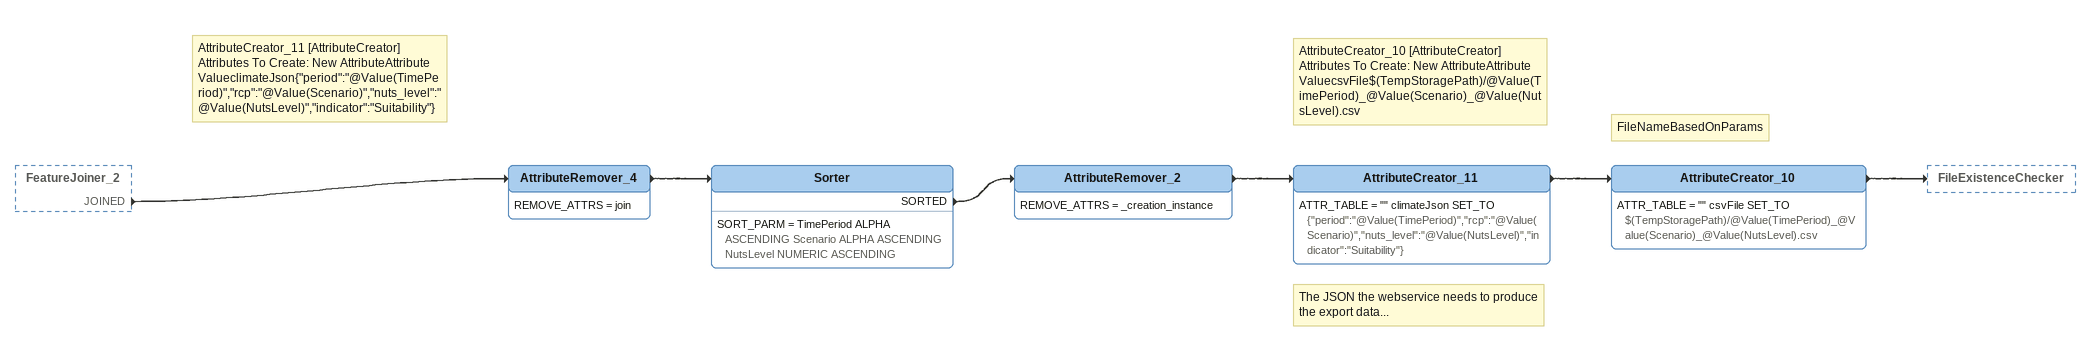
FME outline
FeatureJoiner_2 [outside]
    JOINED -> AttributeRemover_4
AttributeRemover_4
    REMOVE_ATTRS = join
    -> Sorter
Sorter
    SORT_PARM = TimePeriod ALPHA ASCENDING Scenario ALPHA ASCENDING NutsLevel NUMERIC ASCENDING
    SORTED -> AttributeRemover_2
AttributeRemover_2
    REMOVE_ATTRS = _creation_instance
    -> AttributeCreator_11
Note: AttributeCreator_11 [AttributeCreator] / Attributes To Create: New AttributeAttribute ValueclimateJson{"period":"@Value(TimePeriod)","rcp":"@Value(Scenario)","nuts_level":"@Value(NutsLevel)","indicator":"Suitability"}
Note: The JSON the webservice needs to produce the export data...
AttributeCreator_11
    ATTR_TABLE = "" climateJson SET_TO {"period":"@Value(TimePeriod)","rcp":"@Value(Scenario)","nuts_level":"@Value(NutsLevel)","indicator":"Suitability"}
    -> AttributeCreator_10
Note: AttributeCreator_10 [AttributeCreator] / Attributes To Create: New AttributeAttribute ValuecsvFile$(TempStoragePath)/@Value(TimePeriod)_@Value(Scenario)_@Value(NutsLevel).csv
Note: FileNameBasedOnParams
AttributeCreator_10
    ATTR_TABLE = "" csvFile SET_TO $(TempStoragePath)/@Value(TimePeriod)_@Value(Scenario)_@Value(NutsLevel).csv
    -> FileExistenceChecker
